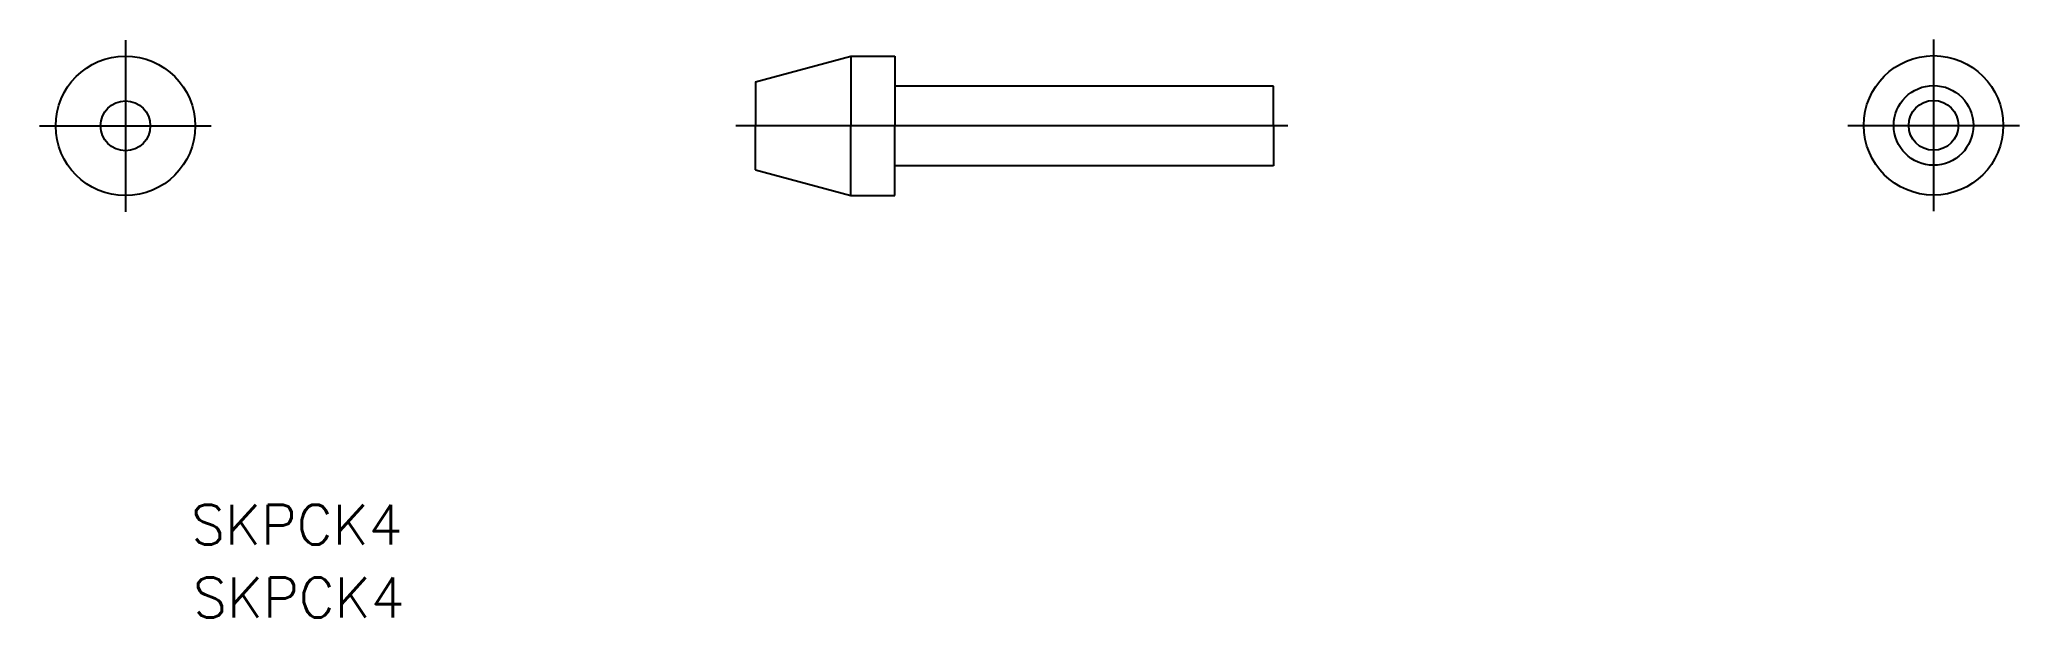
# Model space of a CAD drawing. Extents: x -34.3 to 65, y -24.7 to 4.3.
import ezdxf

# ---------------------------------------------------------------- set-up
doc = ezdxf.new("R2010")
doc.units = 0
doc.linetypes.add('CENTER', pattern=[50.8, 31.75, -6.35, 6.35, -6.35])
doc.layers.get('0').update_dxf_attribs({"linetype": 'CONTINUOUS'})
doc.layers.add('CENTER', color=1, linetype='CENTER')
doc.styles.get("Standard").update_dxf_attribs({"font": 'txt.shx', "bigfont": '@extfont2.shx'})

msp = doc.modelspace()

# ---------------------------------------------------------------- linework, layer by layer
at = {"color": 7, "linetype": 'CONTINUOUS'}
for p, q in [((1.594, 2.214), (6.393, 3.5)), ((6.393, 3.5), (8.593, 3.5)), ((6.393, 3.5), (6.393, 0)), ((8.593, 3.5), (8.593, 0)), ((1.594, 2.214), (1.594, 0)), ((27.593, 2), (8.593, 2)), ((27.593, 0), (27.593, 2)), ((1.594, -2.214), (1.594, 0)), ((6.393, -3.5), (6.393, 0)), ((8.593, -3.5), (8.593, 0)), ((27.593, 0), (27.593, -2)), ((1.594, -2.214), (6.393, -3.5)), ((27.593, -2), (8.593, -2)), ((6.393, -3.5), (8.593, -3.5))]:
    msp.add_line(p, q, dxfattribs=at)
for centre, radius in [((-30.023, 0), 3.5), ((60.73, 0.026), 3.5), ((60.73, 0.026), 2), ((-30.023, 0), 1.25), ((60.73, 0.026), 1.25)]:
    msp.add_circle(centre, radius, dxfattribs=at)
at = {"layer": 'CENTER', "color": 1, "linetype": 'CENTER'}
for p, q in [((-30.023, 4.307), (-30.023, -4.307)), ((60.73, 4.333), (60.73, -4.281)), ((-34.33, 0), (-25.717, 0)), ((28.313, 0), (0.615, 0)), ((56.423, 0.026), (65.037, 0.026))]:
    msp.add_line(p, q, dxfattribs=at)

# ---------------------------------------------------------------- texts
at = {"color": 7, "linetype": 'CONTINUOUS'}
for p in [(-26.737, -21.018), (-26.633, -24.676)]:
    msp.add_text('SKPCK4', height=2, dxfattribs=at).set_placement(p)

doc.saveas('drawing.dxf')
